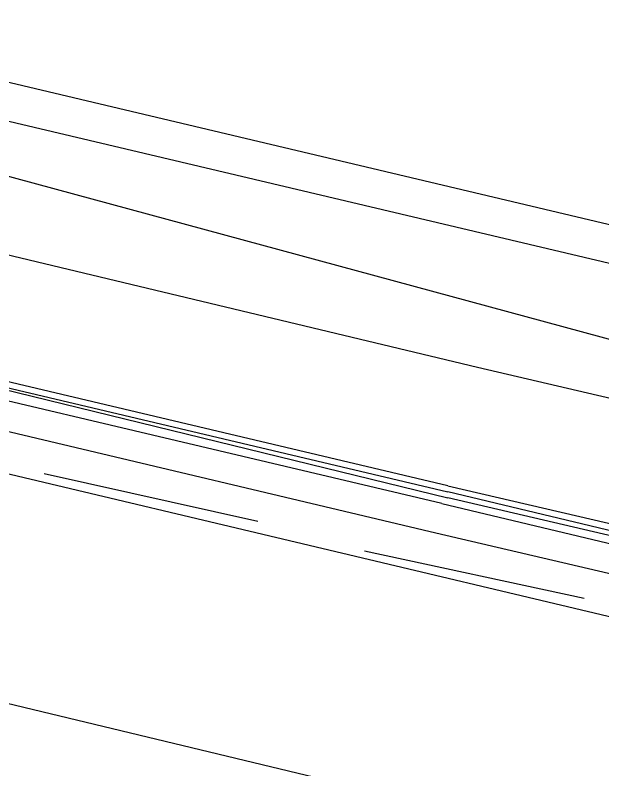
# Model space of a CAD drawing. Header units: feet. Extents: x -84 to 198, y -22 to 181.
# Drawn here: x 101.402 to 102.722, y 61.18 to 62.875 of the extents above; entities that cross this region are included whole.
import ezdxf

# ---------------------------------------------------------------- set-up
doc = ezdxf.new("R2010")
doc.units = ezdxf.units.FT
doc.layers.add('A-AREA-UNIDAD', color=30, linetype='CONTINUOUS')
doc.layers.add('A-LINEA', color=7, linetype='CONTINUOUS')

msp = doc.modelspace()

# ---------------------------------------------------------------- linework, layer by layer
at = {"layer": 'A-AREA-UNIDAD'}
msp.add_lwpolyline([(116.56, 33.5644), (119.6, 36.0356), (121.728, 38.9156), (121.92, 38.9689), (123.36, 42.5244), (123.712, 45.9733), (123.12, 49.8844), (121.92, 53.5289), (119.68, 56.6933), (117.2, 58.4889), (116.96, 59.1289), (116.832, 58.4889), (116.512, 58.2933), (113.68, 58.9689), (113.44, 59.1644), (113.568, 59.7333), (112.56, 59.7333), (109.52, 60.48), (108.88, 60.48), (108.8, 60.7644), (104.56, 61.6533), (100.88, 62.6489), (100.32, 62.6489), (98.848, 56.64)], dxfattribs=at)
at = {"layer": 'A-LINEA'}
for p, q in [((113.5867, 59.8311), (100.4267, 62.9511)), ((100.7333, 62.7911), (109.0267, 60.8311)), ((100.7333, 62.7911), (109.0267, 60.8311)), ((102.3467, 61.7111), (100.72, 62.0978)), ((102.3467, 61.7111), (100.72, 62.0978)), ((100.5467, 62.0444), (108.8533, 60.0711)), ((101.9467, 61.7378), (101.4667, 61.8444)), ((102.68, 61.5644), (102.1867, 61.6711)), ((100.2933, 61.5911), (102.24, 61.1244))]:
    msp.add_line(p, q, dxfattribs=at)
for points in [[(100.6533, 62.5111), (102.44, 62.0844), (104.6133, 61.5778)], [(100.6533, 62.5111), (102.44, 62.0844), (104.6133, 61.5778)], [(102.3733, 61.8178), (100.68, 62.2178), (100.68, 62.2044), (102.3733, 61.8044)], [(102.3733, 61.8178), (100.68, 62.2178), (100.68, 62.2044), (102.3733, 61.8044)], [(102.36, 61.7778), (100.6667, 62.1778), (100.6667, 62.1911), (100.68, 62.2044), (102.3733, 61.7911)], [(102.36, 61.7778), (100.6667, 62.1778), (100.6667, 62.1911), (100.68, 62.2044), (102.3733, 61.7911)], [(102.3733, 61.8178), (104.6133, 61.2978), (104.6133, 61.2844), (104.6133, 61.2711), (104.6, 61.2711), (102.3733, 61.8044)], [(102.36, 61.7778), (104.6, 61.2444), (104.6, 61.2578), (104.6, 61.2711), (102.3733, 61.7911)], [(104.5333, 61.2311), (104.5333, 61.2311), (104.52, 61.2044), (102.3467, 61.7111)]]:
    msp.add_lwpolyline(points, dxfattribs=at)

doc.saveas('drawing.dxf')
